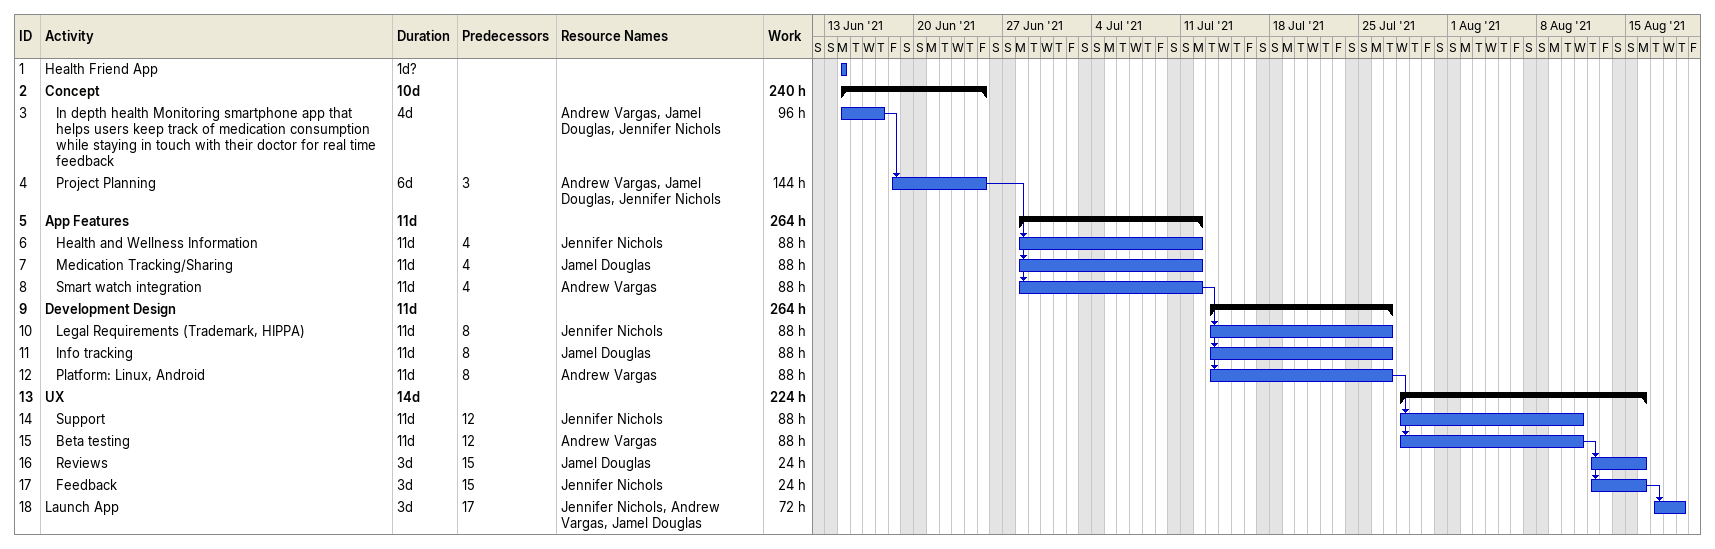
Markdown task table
| ID | Level | Task | Duration | Start | Finish | Predecessors | Resources | Work (h) |
|---|---|---|---|---|---|---|---|---|
| 1 | 1 | Health Friend App | 1d? | 2021-06-14 | 2021-06-14 |  |  |  |
| 2 | 1 | **Concept** | 10d | 2021-06-14 | 2021-06-25 |  |  | 240 |
| 3 | 2 | In depth health Monitoring smartphone app that helps users keep track of medication consumption while staying in touch with their doctor for real time feedback | 4d | 2021-06-14 | 2021-06-17 |  | Andrew Vargas, Jamel Douglas, Jennifer Nichols | 96 |
| 4 | 2 | Project Planning | 6d | 2021-06-18 | 2021-06-25 | 3 | Andrew Vargas, Jamel Douglas, Jennifer Nichols | 144 |
| 5 | 1 | **App Features** | 11d | 2021-06-28 | 2021-07-12 |  |  | 264 |
| 6 | 2 | Health and Wellness Information | 11d | 2021-06-28 | 2021-07-12 | 4 | Jennifer Nichols | 88 |
| 7 | 2 | Medication Tracking/Sharing | 11d | 2021-06-28 | 2021-07-12 | 4 | Jamel Douglas | 88 |
| 8 | 2 | Smart watch integration | 11d | 2021-06-28 | 2021-07-12 | 4 | Andrew Vargas | 88 |
| 9 | 1 | **Development Design** | 11d | 2021-07-13 | 2021-07-27 |  |  | 264 |
| 10 | 2 | Legal Requirements (Trademark, HIPPA) | 11d | 2021-07-13 | 2021-07-27 | 8 | Jennifer Nichols | 88 |
| 11 | 2 | Info tracking | 11d | 2021-07-13 | 2021-07-27 | 8 | Jamel Douglas | 88 |
| 12 | 2 | Platform: Linux, Android | 11d | 2021-07-13 | 2021-07-27 | 8 | Andrew Vargas | 88 |
| 13 | 1 | **UX** | 14d | 2021-07-28 | 2021-08-16 |  |  | 224 |
| 14 | 2 | Support | 11d | 2021-07-28 | 2021-08-11 | 12 | Jennifer Nichols | 88 |
| 15 | 2 | Beta testing | 11d | 2021-07-28 | 2021-08-11 | 12 | Andrew Vargas | 88 |
| 16 | 2 | Reviews | 3d | 2021-08-12 | 2021-08-16 | 15 | Jamel Douglas | 24 |
| 17 | 2 | Feedback | 3d | 2021-08-12 | 2021-08-16 | 15 | Jennifer Nichols | 24 |
| 18 | 1 | Launch App | 3d | 2021-08-17 | 2021-08-19 | 17 | Jennifer Nichols, Andrew Vargas, Jamel Douglas | 72 |
